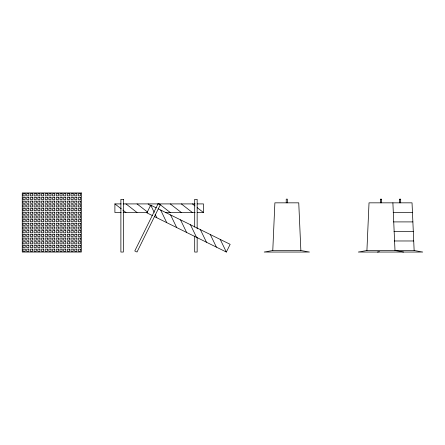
<?xml version="1.0" encoding="UTF-8"?>
<svg xmlns="http://www.w3.org/2000/svg" width="445" height="445" viewBox="0 0 445 445"><rect width="100%" height="100%" fill="white"/><g stroke="black" fill="none" stroke-linecap="round" stroke-linejoin="round"><path stroke-width="0.67" d="M272.779 250.507L274.882 202.837L298.751 202.837L300.859 250.507L309.47 252.042L264.169 252.042L272.779 250.507L300.859 250.507M366.919 250.507L369.022 202.837L412.031 202.837L414.139 250.507L422.75 252.042L358.308 252.042L366.919 250.507L414.139 250.507M156.301 207.893L150.716 205.139L146.906 212.866L152.49 215.619M154.354 216.537L226.344 252.042L230.154 244.322L158.164 208.816M377.449 252.042L379.435 251.686M380.375 199.761L381.543 199.761M399.515 199.761L400.684 199.761M380.375 202.219L381.543 202.219M399.515 202.219L400.684 202.219M121.129 212.521L114.899 212.521L114.899 203.91L121.129 203.91M123.204 203.91L195.171 203.91M197.246 203.91L203.476 203.91L203.476 212.521L197.246 212.521M393.157 212.371L412.454 212.371M123.204 212.521L147.423 212.521M165.418 212.521L195.171 212.521M393.519 221.905L412.877 221.905M393.981 231.439L413.294 231.439M394.27 240.973L413.716 240.973M403.609 252.042L394.999 250.507L392.891 202.837M192.401 203.91L195.038 205.963M197.146 207.604L203.476 212.521M181.332 203.91L192.401 212.521M170.257 203.91L181.332 212.521M159.188 203.91L170.257 212.521M148.113 203.91L150.749 205.963M137.043 203.91L147.59 212.109M125.974 203.91L137.043 212.521M114.899 203.91L121.229 208.833M122.809 210.062L125.974 212.521M220.225 239.421L226.344 252.042M210.29 234.526L216.415 247.147M200.361 229.626L206.486 242.247M190.432 224.731L196.557 237.352M180.503 219.836L186.622 232.451M170.574 214.935L176.693 227.556M160.645 210.04L166.764 222.661M150.716 205.139L154.215 212.354M155.088 214.156L156.835 217.761M400.684 202.837L400.684 199.143L399.515 199.143L399.515 202.837M381.543 202.837L381.543 199.143L380.375 199.143L380.375 202.837M287.403 202.837L287.403 199.143L286.235 199.143L286.235 202.837M197.157 228.83L197.157 199.338L194.693 199.338L194.693 227.078M197.157 237.48L197.157 252.042L194.693 252.042L194.693 236.095M158.109 203.682L134.791 250.958L136.999 252.042L160.311 204.772L158.109 203.682M81.34 192.958L22.25 192.958L22.25 252.042L81.34 252.042L81.34 192.958M25.187 193.714L23.006 193.714L23.006 195.895L25.187 195.895L25.187 193.714M28.881 193.714L26.7 193.714L26.7 195.895L28.881 195.895L28.881 193.714M32.574 193.714L30.394 193.714L30.394 195.895L32.574 195.895L32.574 193.714M36.268 193.714L34.087 193.714L34.087 195.895L36.268 195.895L36.268 193.714M39.955 193.714L37.781 193.714L37.781 195.895L39.955 195.895L39.955 193.714M43.649 193.714L41.474 193.714L41.474 195.895L43.649 195.895L43.649 193.714M47.342 193.714L45.168 193.714L45.168 195.895L47.342 195.895L47.342 193.714M51.036 193.714L48.855 193.714L48.855 195.895L51.036 195.895L51.036 193.714M54.729 193.714L52.549 193.714L52.549 195.895L54.729 195.895L54.729 193.714M58.423 193.714L56.242 193.714L56.242 195.895L58.423 195.895L58.423 193.714M62.116 193.714L59.936 193.714L59.936 195.895L62.116 195.895L62.116 193.714M65.81 193.714L63.629 193.714L63.629 195.895L65.81 195.895L65.81 193.714M69.503 193.714L67.323 193.714L67.323 195.895L69.503 195.895L69.503 193.714M73.197 193.714L71.016 193.714L71.016 195.895L73.197 195.895L73.197 193.714M76.89 193.714L74.71 193.714L74.71 195.895L76.89 195.895L76.89 193.714M80.578 193.714L78.403 193.714L78.403 195.895L80.578 195.895L80.578 193.714M25.187 197.408L23.006 197.408L23.006 199.583L25.187 199.583L25.187 197.408M28.881 197.408L26.7 197.408L26.7 199.583L28.881 199.583L28.881 197.408M32.574 197.408L30.394 197.408L30.394 199.583L32.574 199.583L32.574 197.408M36.268 197.408L34.087 197.408L34.087 199.583L36.268 199.583L36.268 197.408M39.955 197.408L37.781 197.408L37.781 199.583L39.955 199.583L39.955 197.408M43.649 197.408L41.474 197.408L41.474 199.583L43.649 199.583L43.649 197.408M47.342 197.408L45.168 197.408L45.168 199.583L47.342 199.583L47.342 197.408M51.036 197.408L48.855 197.408L48.855 199.583L51.036 199.583L51.036 197.408M54.729 197.408L52.549 197.408L52.549 199.583L54.729 199.583L54.729 197.408M58.423 197.408L56.242 197.408L56.242 199.583L58.423 199.583L58.423 197.408M62.116 197.408L59.936 197.408L59.936 199.583L62.116 199.583L62.116 197.408M65.81 197.408L63.629 197.408L63.629 199.583L65.81 199.583L65.81 197.408M69.503 197.408L67.323 197.408L67.323 199.583L69.503 199.583L69.503 197.408M73.197 197.408L71.016 197.408L71.016 199.583L73.197 199.583L73.197 197.408M76.89 197.408L74.71 197.408L74.71 199.583L76.89 199.583L76.89 197.408M80.578 197.408L78.403 197.408L78.403 199.583L80.578 199.583L80.578 197.408M123.343 199.338L120.884 199.338L120.884 252.042L123.343 252.042L123.343 199.338M25.187 201.101L23.006 201.101L23.006 203.276L25.187 203.276L25.187 201.101M28.881 201.101L26.7 201.101L26.7 203.276L28.881 203.276L28.881 201.101M32.574 201.101L30.394 201.101L30.394 203.276L32.574 203.276L32.574 201.101M36.268 201.101L34.087 201.101L34.087 203.276L36.268 203.276L36.268 201.101M39.955 201.101L37.781 201.101L37.781 203.276L39.955 203.276L39.955 201.101M43.649 201.101L41.474 201.101L41.474 203.276L43.649 203.276L43.649 201.101M47.342 201.101L45.168 201.101L45.168 203.276L47.342 203.276L47.342 201.101M51.036 201.101L48.855 201.101L48.855 203.276L51.036 203.276L51.036 201.101M54.729 201.101L52.549 201.101L52.549 203.276L54.729 203.276L54.729 201.101M58.423 201.101L56.242 201.101L56.242 203.276L58.423 203.276L58.423 201.101M62.116 201.101L59.936 201.101L59.936 203.276L62.116 203.276L62.116 201.101M65.81 201.101L63.629 201.101L63.629 203.276L65.81 203.276L65.81 201.101M69.503 201.101L67.323 201.101L67.323 203.276L69.503 203.276L69.503 201.101M73.197 201.101L71.016 201.101L71.016 203.276L73.197 203.276L73.197 201.101M76.89 201.101L74.71 201.101L74.71 203.276L76.89 203.276L76.89 201.101M80.578 201.101L78.403 201.101L78.403 203.276L80.578 203.276L80.578 201.101M25.187 204.795L23.006 204.795L23.006 206.97L25.187 206.97L25.187 204.795M28.881 204.795L26.7 204.795L26.7 206.97L28.881 206.97L28.881 204.795M32.574 204.795L30.394 204.795L30.394 206.97L32.574 206.97L32.574 204.795M36.268 204.795L34.087 204.795L34.087 206.97L36.268 206.97L36.268 204.795M39.955 204.795L37.781 204.795L37.781 206.97L39.955 206.97L39.955 204.795M43.649 204.795L41.474 204.795L41.474 206.97L43.649 206.97L43.649 204.795M47.342 204.795L45.168 204.795L45.168 206.97L47.342 206.97L47.342 204.795M51.036 204.795L48.855 204.795L48.855 206.97L51.036 206.97L51.036 204.795M54.729 204.795L52.549 204.795L52.549 206.97L54.729 206.97L54.729 204.795M58.423 204.795L56.242 204.795L56.242 206.97L58.423 206.97L58.423 204.795M62.116 204.795L59.936 204.795L59.936 206.97L62.116 206.97L62.116 204.795M65.81 204.795L63.629 204.795L63.629 206.97L65.81 206.97L65.81 204.795M69.503 204.795L67.323 204.795L67.323 206.97L69.503 206.97L69.503 204.795M73.197 204.795L71.016 204.795L71.016 206.97L73.197 206.97L73.197 204.795M76.89 204.795L74.71 204.795L74.71 206.97L76.89 206.97L76.89 204.795M80.578 204.795L78.403 204.795L78.403 206.97L80.578 206.97L80.578 204.795M25.187 208.483L23.006 208.483L23.006 210.663L25.187 210.663L25.187 208.483M28.881 208.483L26.7 208.483L26.7 210.663L28.881 210.663L28.881 208.483M32.574 208.483L30.394 208.483L30.394 210.663L32.574 210.663L32.574 208.483M36.268 208.483L34.087 208.483L34.087 210.663L36.268 210.663L36.268 208.483M39.955 208.483L37.781 208.483L37.781 210.663L39.955 210.663L39.955 208.483M43.649 208.483L41.474 208.483L41.474 210.663L43.649 210.663L43.649 208.483M47.342 208.483L45.168 208.483L45.168 210.663L47.342 210.663L47.342 208.483M51.036 208.483L48.855 208.483L48.855 210.663L51.036 210.663L51.036 208.483M54.729 208.483L52.549 208.483L52.549 210.663L54.729 210.663L54.729 208.483M58.423 208.483L56.242 208.483L56.242 210.663L58.423 210.663L58.423 208.483M62.116 208.483L59.936 208.483L59.936 210.663L62.116 210.663L62.116 208.483M65.81 208.483L63.629 208.483L63.629 210.663L65.81 210.663L65.81 208.483M69.503 208.483L67.323 208.483L67.323 210.663L69.503 210.663L69.503 208.483M73.197 208.483L71.016 208.483L71.016 210.663L73.197 210.663L73.197 208.483M76.89 208.483L74.71 208.483L74.71 210.663L76.89 210.663L76.89 208.483M80.578 208.483L78.403 208.483L78.403 210.663L80.578 210.663L80.578 208.483M25.187 212.176L23.006 212.176L23.006 214.357L25.187 214.357L25.187 212.176M28.881 212.176L26.7 212.176L26.7 214.357L28.881 214.357L28.881 212.176M32.574 212.176L30.394 212.176L30.394 214.357L32.574 214.357L32.574 212.176M36.268 212.176L34.087 212.176L34.087 214.357L36.268 214.357L36.268 212.176M39.955 212.176L37.781 212.176L37.781 214.357L39.955 214.357L39.955 212.176M43.649 212.176L41.474 212.176L41.474 214.357L43.649 214.357L43.649 212.176M47.342 212.176L45.168 212.176L45.168 214.357L47.342 214.357L47.342 212.176M51.036 212.176L48.855 212.176L48.855 214.357L51.036 214.357L51.036 212.176M54.729 212.176L52.549 212.176L52.549 214.357L54.729 214.357L54.729 212.176M58.423 212.176L56.242 212.176L56.242 214.357L58.423 214.357L58.423 212.176M62.116 212.176L59.936 212.176L59.936 214.357L62.116 214.357L62.116 212.176M65.81 212.176L63.629 212.176L63.629 214.357L65.81 214.357L65.81 212.176M69.503 212.176L67.323 212.176L67.323 214.357L69.503 214.357L69.503 212.176M73.197 212.176L71.016 212.176L71.016 214.357L73.197 214.357L73.197 212.176M76.89 212.176L74.71 212.176L74.71 214.357L76.89 214.357L76.89 212.176M80.578 212.176L78.403 212.176L78.403 214.357L80.578 214.357L80.578 212.176M25.187 215.869L23.006 215.869L23.006 218.05L25.187 218.05L25.187 215.869M28.881 215.869L26.7 215.869L26.7 218.05L28.881 218.05L28.881 215.869M32.574 215.869L30.394 215.869L30.394 218.05L32.574 218.05L32.574 215.869M36.268 215.869L34.087 215.869L34.087 218.05L36.268 218.05L36.268 215.869M39.955 215.869L37.781 215.869L37.781 218.05L39.955 218.05L39.955 215.869M43.649 215.869L41.474 215.869L41.474 218.05L43.649 218.05L43.649 215.869M47.342 215.869L45.168 215.869L45.168 218.05L47.342 218.05L47.342 215.869M51.036 215.869L48.855 215.869L48.855 218.05L51.036 218.05L51.036 215.869M54.729 215.869L52.549 215.869L52.549 218.05L54.729 218.05L54.729 215.869M58.423 215.869L56.242 215.869L56.242 218.05L58.423 218.05L58.423 215.869M62.116 215.869L59.936 215.869L59.936 218.05L62.116 218.05L62.116 215.869M65.81 215.869L63.629 215.869L63.629 218.05L65.81 218.05L65.81 215.869M69.503 215.869L67.323 215.869L67.323 218.05L69.503 218.05L69.503 215.869M73.197 215.869L71.016 215.869L71.016 218.05L73.197 218.05L73.197 215.869M76.89 215.869L74.71 215.869L74.71 218.05L76.89 218.05L76.89 215.869M80.578 215.869L78.403 215.869L78.403 218.05L80.578 218.05L80.578 215.869M25.187 219.563L23.006 219.563L23.006 221.744L25.187 221.744L25.187 219.563M28.881 219.563L26.7 219.563L26.7 221.744L28.881 221.744L28.881 219.563M32.574 219.563L30.394 219.563L30.394 221.744L32.574 221.744L32.574 219.563M36.268 219.563L34.087 219.563L34.087 221.744L36.268 221.744L36.268 219.563M39.955 219.563L37.781 219.563L37.781 221.744L39.955 221.744L39.955 219.563M43.649 219.563L41.474 219.563L41.474 221.744L43.649 221.744L43.649 219.563M47.342 219.563L45.168 219.563L45.168 221.744L47.342 221.744L47.342 219.563M51.036 219.563L48.855 219.563L48.855 221.744L51.036 221.744L51.036 219.563M54.729 219.563L52.549 219.563L52.549 221.744L54.729 221.744L54.729 219.563M58.423 219.563L56.242 219.563L56.242 221.744L58.423 221.744L58.423 219.563M62.116 219.563L59.936 219.563L59.936 221.744L62.116 221.744L62.116 219.563M65.81 219.563L63.629 219.563L63.629 221.744L65.81 221.744L65.81 219.563M69.503 219.563L67.323 219.563L67.323 221.744L69.503 221.744L69.503 219.563M73.197 219.563L71.016 219.563L71.016 221.744L73.197 221.744L73.197 219.563M76.89 219.563L74.71 219.563L74.71 221.744L76.89 221.744L76.89 219.563M80.578 219.563L78.403 219.563L78.403 221.744L80.578 221.744L80.578 219.563M25.187 223.257L23.006 223.257L23.006 225.437L25.187 225.437L25.187 223.257M28.881 223.257L26.7 223.257L26.7 225.437L28.881 225.437L28.881 223.257M32.574 223.257L30.394 223.257L30.394 225.437L32.574 225.437L32.574 223.257M36.268 223.257L34.087 223.257L34.087 225.437L36.268 225.437L36.268 223.257M39.955 223.257L37.781 223.257L37.781 225.437L39.955 225.437L39.955 223.257M43.649 223.257L41.474 223.257L41.474 225.437L43.649 225.437L43.649 223.257M47.342 223.257L45.168 223.257L45.168 225.437L47.342 225.437L47.342 223.257M51.036 223.257L48.855 223.257L48.855 225.437L51.036 225.437L51.036 223.257M54.729 223.257L52.549 223.257L52.549 225.437L54.729 225.437L54.729 223.257M58.423 223.257L56.242 223.257L56.242 225.437L58.423 225.437L58.423 223.257M62.116 223.257L59.936 223.257L59.936 225.437L62.116 225.437L62.116 223.257M65.81 223.257L63.629 223.257L63.629 225.437L65.81 225.437L65.81 223.257M69.503 223.257L67.323 223.257L67.323 225.437L69.503 225.437L69.503 223.257M73.197 223.257L71.016 223.257L71.016 225.437L73.197 225.437L73.197 223.257M76.89 223.257L74.71 223.257L74.71 225.437L76.89 225.437L76.89 223.257M80.578 223.257L78.403 223.257L78.403 225.437L80.578 225.437L80.578 223.257M25.187 226.95L23.006 226.95L23.006 229.131L25.187 229.131L25.187 226.95M28.881 226.95L26.7 226.95L26.7 229.131L28.881 229.131L28.881 226.95M32.574 226.95L30.394 226.95L30.394 229.131L32.574 229.131L32.574 226.95M36.268 226.95L34.087 226.95L34.087 229.131L36.268 229.131L36.268 226.95M39.955 226.95L37.781 226.95L37.781 229.131L39.955 229.131L39.955 226.95M43.649 226.95L41.474 226.95L41.474 229.131L43.649 229.131L43.649 226.95M47.342 226.95L45.168 226.95L45.168 229.131L47.342 229.131L47.342 226.95M51.036 226.95L48.855 226.95L48.855 229.131L51.036 229.131L51.036 226.95M54.729 226.95L52.549 226.95L52.549 229.131L54.729 229.131L54.729 226.95M58.423 226.95L56.242 226.95L56.242 229.131L58.423 229.131L58.423 226.95M62.116 226.95L59.936 226.95L59.936 229.131L62.116 229.131L62.116 226.95M65.81 226.95L63.629 226.95L63.629 229.131L65.81 229.131L65.81 226.95M69.503 226.95L67.323 226.95L67.323 229.131L69.503 229.131L69.503 226.95M73.197 226.95L71.016 226.95L71.016 229.131L73.197 229.131L73.197 226.95M76.89 226.95L74.71 226.95L74.71 229.131L76.89 229.131L76.89 226.95M80.578 226.95L78.403 226.95L78.403 229.131L80.578 229.131L80.578 226.95M25.187 230.643L23.006 230.643L23.006 232.824L25.187 232.824L25.187 230.643M28.881 230.643L26.7 230.643L26.7 232.824L28.881 232.824L28.881 230.643M32.574 230.643L30.394 230.643L30.394 232.824L32.574 232.824L32.574 230.643M36.268 230.643L34.087 230.643L34.087 232.824L36.268 232.824L36.268 230.643M39.955 230.643L37.781 230.643L37.781 232.824L39.955 232.824L39.955 230.643M43.649 230.643L41.474 230.643L41.474 232.824L43.649 232.824L43.649 230.643M47.342 230.643L45.168 230.643L45.168 232.824L47.342 232.824L47.342 230.643M51.036 230.643L48.855 230.643L48.855 232.824L51.036 232.824L51.036 230.643M54.729 230.643L52.549 230.643L52.549 232.824L54.729 232.824L54.729 230.643M58.423 230.643L56.242 230.643L56.242 232.824L58.423 232.824L58.423 230.643M62.116 230.643L59.936 230.643L59.936 232.824L62.116 232.824L62.116 230.643M65.81 230.643L63.629 230.643L63.629 232.824L65.81 232.824L65.81 230.643M69.503 230.643L67.323 230.643L67.323 232.824L69.503 232.824L69.503 230.643M73.197 230.643L71.016 230.643L71.016 232.824L73.197 232.824L73.197 230.643M76.89 230.643L74.71 230.643L74.71 232.824L76.89 232.824L76.89 230.643M80.578 230.643L78.403 230.643L78.403 232.824L80.578 232.824L80.578 230.643M25.187 234.337L23.006 234.337L23.006 236.518L25.187 236.518L25.187 234.337M28.881 234.337L26.7 234.337L26.7 236.518L28.881 236.518L28.881 234.337M32.574 234.337L30.394 234.337L30.394 236.518L32.574 236.518L32.574 234.337M36.268 234.337L34.087 234.337L34.087 236.518L36.268 236.518L36.268 234.337M39.955 234.337L37.781 234.337L37.781 236.518L39.955 236.518L39.955 234.337M43.649 234.337L41.474 234.337L41.474 236.518L43.649 236.518L43.649 234.337M47.342 234.337L45.168 234.337L45.168 236.518L47.342 236.518L47.342 234.337M51.036 234.337L48.855 234.337L48.855 236.518L51.036 236.518L51.036 234.337M54.729 234.337L52.549 234.337L52.549 236.518L54.729 236.518L54.729 234.337M58.423 234.337L56.242 234.337L56.242 236.518L58.423 236.518L58.423 234.337M62.116 234.337L59.936 234.337L59.936 236.518L62.116 236.518L62.116 234.337M65.81 234.337L63.629 234.337L63.629 236.518L65.81 236.518L65.81 234.337M69.503 234.337L67.323 234.337L67.323 236.518L69.503 236.518L69.503 234.337M73.197 234.337L71.016 234.337L71.016 236.518L73.197 236.518L73.197 234.337M76.89 234.337L74.71 234.337L74.71 236.518L76.89 236.518L76.89 234.337M80.578 234.337L78.403 234.337L78.403 236.518L80.578 236.518L80.578 234.337M25.187 238.031L23.006 238.031L23.006 240.205L25.187 240.205L25.187 238.031M28.881 238.031L26.7 238.031L26.7 240.205L28.881 240.205L28.881 238.031M32.574 238.031L30.394 238.031L30.394 240.205L32.574 240.205L32.574 238.031M36.268 238.031L34.087 238.031L34.087 240.205L36.268 240.205L36.268 238.031M39.955 238.031L37.781 238.031L37.781 240.205L39.955 240.205L39.955 238.031M43.649 238.031L41.474 238.031L41.474 240.205L43.649 240.205L43.649 238.031M47.342 238.031L45.168 238.031L45.168 240.205L47.342 240.205L47.342 238.031M51.036 238.031L48.855 238.031L48.855 240.205L51.036 240.205L51.036 238.031M54.729 238.031L52.549 238.031L52.549 240.205L54.729 240.205L54.729 238.031M58.423 238.031L56.242 238.031L56.242 240.205L58.423 240.205L58.423 238.031M62.116 238.031L59.936 238.031L59.936 240.205L62.116 240.205L62.116 238.031M65.81 238.031L63.629 238.031L63.629 240.205L65.81 240.205L65.81 238.031M69.503 238.031L67.323 238.031L67.323 240.205L69.503 240.205L69.503 238.031M73.197 238.031L71.016 238.031L71.016 240.205L73.197 240.205L73.197 238.031M76.89 238.031L74.71 238.031L74.71 240.205L76.89 240.205L76.89 238.031M80.578 238.031L78.403 238.031L78.403 240.205L80.578 240.205L80.578 238.031M25.187 241.724L23.006 241.724L23.006 243.899L25.187 243.899L25.187 241.724M28.881 241.724L26.7 241.724L26.7 243.899L28.881 243.899L28.881 241.724M32.574 241.724L30.394 241.724L30.394 243.899L32.574 243.899L32.574 241.724M36.268 241.724L34.087 241.724L34.087 243.899L36.268 243.899L36.268 241.724M39.955 241.724L37.781 241.724L37.781 243.899L39.955 243.899L39.955 241.724M43.649 241.724L41.474 241.724L41.474 243.899L43.649 243.899L43.649 241.724M47.342 241.724L45.168 241.724L45.168 243.899L47.342 243.899L47.342 241.724M51.036 241.724L48.855 241.724L48.855 243.899L51.036 243.899L51.036 241.724M54.729 241.724L52.549 241.724L52.549 243.899L54.729 243.899L54.729 241.724M58.423 241.724L56.242 241.724L56.242 243.899L58.423 243.899L58.423 241.724M62.116 241.724L59.936 241.724L59.936 243.899L62.116 243.899L62.116 241.724M65.81 241.724L63.629 241.724L63.629 243.899L65.81 243.899L65.81 241.724M69.503 241.724L67.323 241.724L67.323 243.899L69.503 243.899L69.503 241.724M73.197 241.724L71.016 241.724L71.016 243.899L73.197 243.899L73.197 241.724M76.89 241.724L74.71 241.724L74.71 243.899L76.89 243.899L76.89 241.724M80.578 241.724L78.403 241.724L78.403 243.899L80.578 243.899L80.578 241.724M25.187 245.417L23.006 245.417L23.006 247.592L25.187 247.592L25.187 245.417M28.881 245.417L26.7 245.417L26.7 247.592L28.881 247.592L28.881 245.417M32.574 245.417L30.394 245.417L30.394 247.592L32.574 247.592L32.574 245.417M36.268 245.417L34.087 245.417L34.087 247.592L36.268 247.592L36.268 245.417M39.955 245.417L37.781 245.417L37.781 247.592L39.955 247.592L39.955 245.417M43.649 245.417L41.474 245.417L41.474 247.592L43.649 247.592L43.649 245.417M47.342 245.417L45.168 245.417L45.168 247.592L47.342 247.592L47.342 245.417M51.036 245.417L48.855 245.417L48.855 247.592L51.036 247.592L51.036 245.417M54.729 245.417L52.549 245.417L52.549 247.592L54.729 247.592L54.729 245.417M58.423 245.417L56.242 245.417L56.242 247.592L58.423 247.592L58.423 245.417M62.116 245.417L59.936 245.417L59.936 247.592L62.116 247.592L62.116 245.417M65.81 245.417L63.629 245.417L63.629 247.592L65.81 247.592L65.81 245.417M69.503 245.417L67.323 245.417L67.323 247.592L69.503 247.592L69.503 245.417M73.197 245.417L71.016 245.417L71.016 247.592L73.197 247.592L73.197 245.417M76.89 245.417L74.71 245.417L74.71 247.592L76.89 247.592L76.89 245.417M80.578 245.417L78.403 245.417L78.403 247.592L80.578 247.592L80.578 245.417M25.187 249.105L23.006 249.105L23.006 251.286L25.187 251.286L25.187 249.105M28.881 249.105L26.7 249.105L26.7 251.286L28.881 251.286L28.881 249.105M32.574 249.105L30.394 249.105L30.394 251.286L32.574 251.286L32.574 249.105M36.268 249.105L34.087 249.105L34.087 251.286L36.268 251.286L36.268 249.105M39.955 249.105L37.781 249.105L37.781 251.286L39.955 251.286L39.955 249.105M43.649 249.105L41.474 249.105L41.474 251.286L43.649 251.286L43.649 249.105M47.342 249.105L45.168 249.105L45.168 251.286L47.342 251.286L47.342 249.105M51.036 249.105L48.855 249.105L48.855 251.286L51.036 251.286L51.036 249.105M54.729 249.105L52.549 249.105L52.549 251.286L54.729 251.286L54.729 249.105M58.423 249.105L56.242 249.105L56.242 251.286L58.423 251.286L58.423 249.105M62.116 249.105L59.936 249.105L59.936 251.286L62.116 251.286L62.116 249.105M65.81 249.105L63.629 249.105L63.629 251.286L65.81 251.286L65.81 249.105M69.503 249.105L67.323 249.105L67.323 251.286L69.503 251.286L69.503 249.105M73.197 249.105L71.016 249.105L71.016 251.286L73.197 251.286L73.197 249.105M76.89 249.105L74.71 249.105L74.71 251.286L76.89 251.286L76.89 249.105M80.578 249.105L78.403 249.105L78.403 251.286L80.578 251.286L80.578 249.105"/></g></svg>
